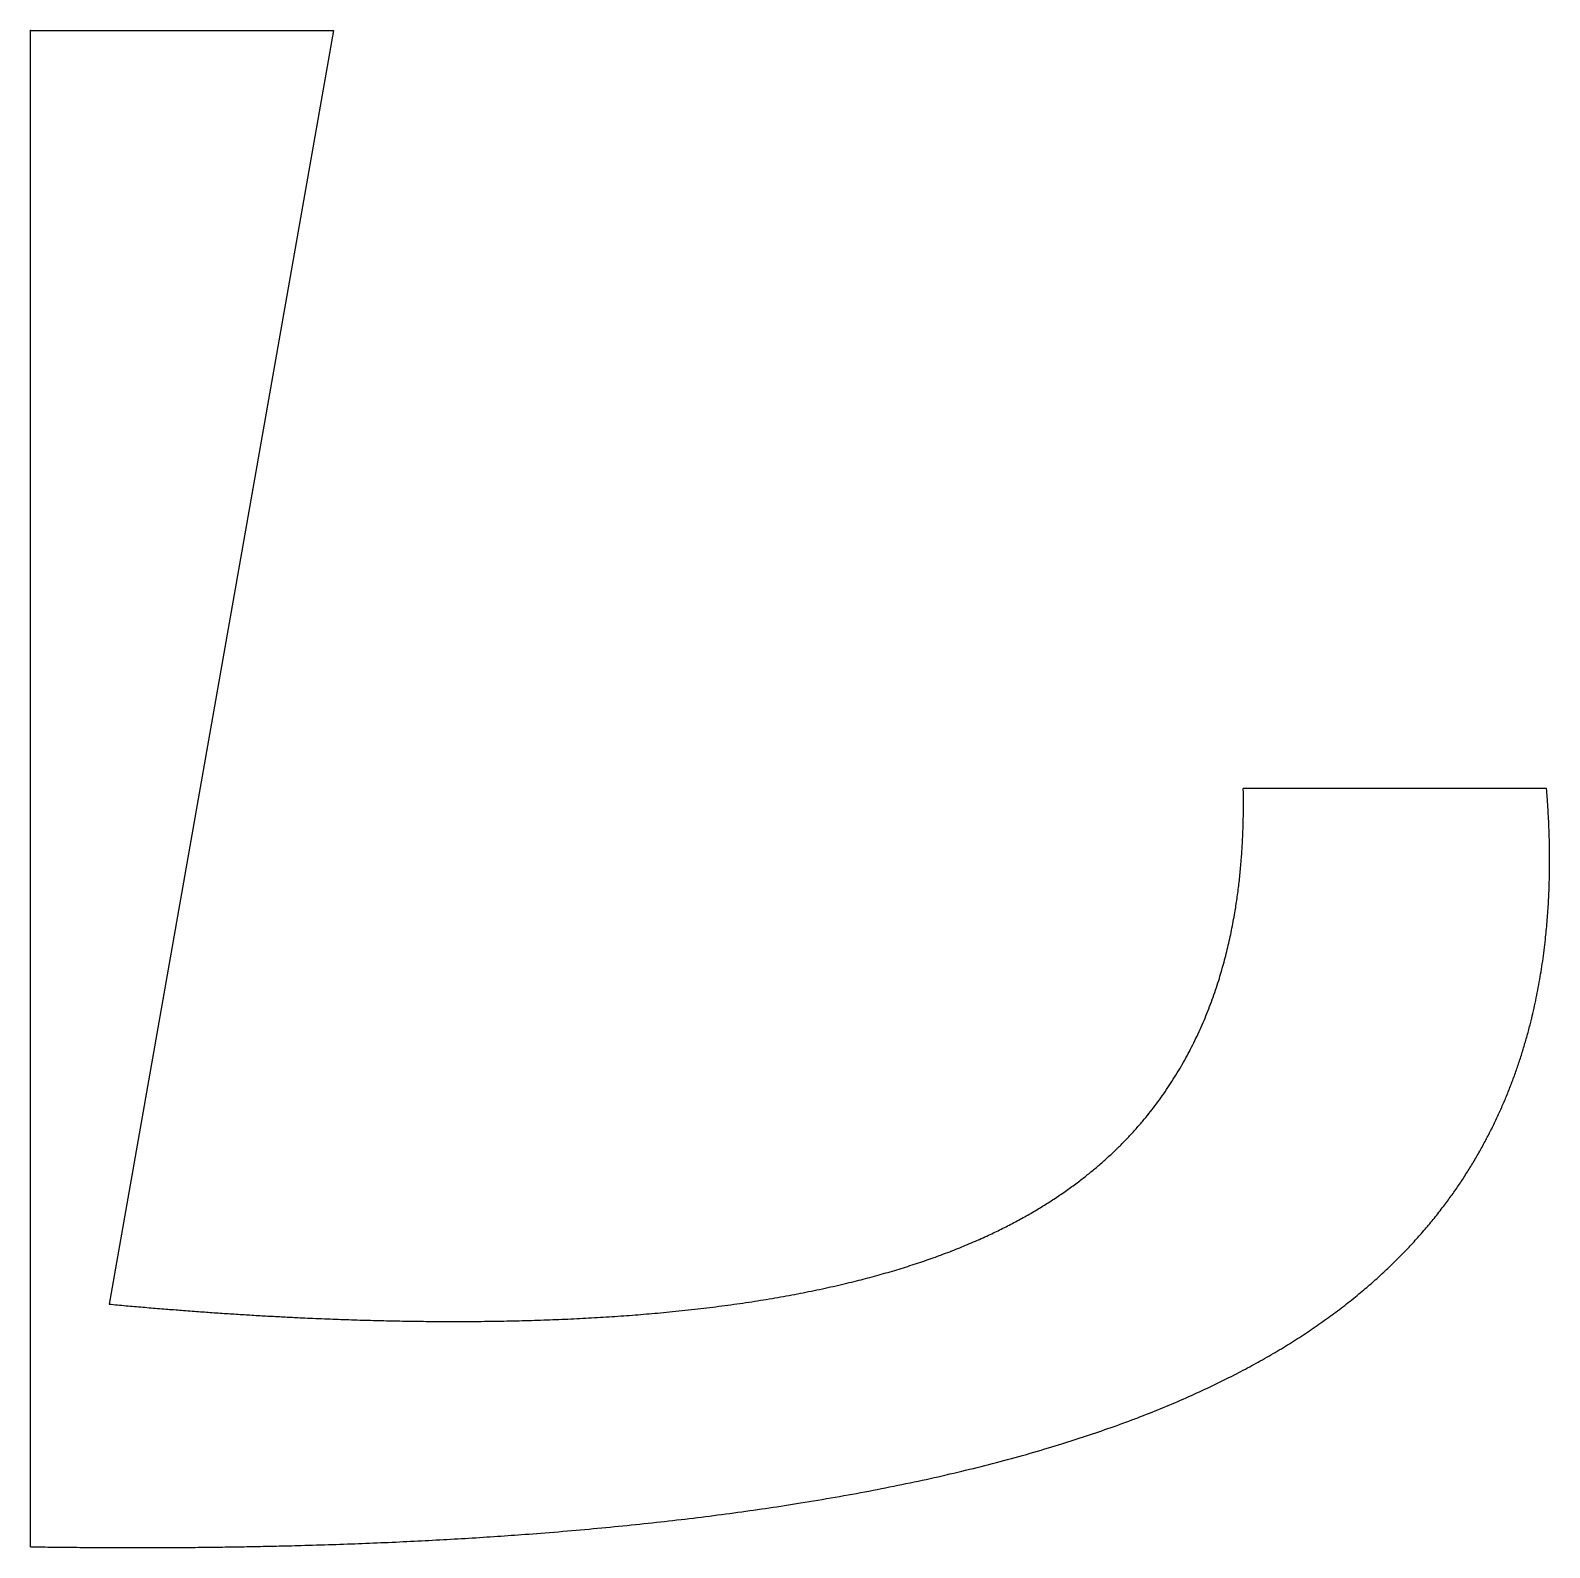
# Model space of a CAD drawing. Header units: millimetres. Extents: x 0 to 5.01, y -5 to 0.
import ezdxf

# ---------------------------------------------------------------- set-up
doc = ezdxf.new("R2010")
doc.units = ezdxf.units.MM
doc.layers.get('0').update_dxf_attribs({"linetype": 'CONTINUOUS'})

msp = doc.modelspace()

# ---------------------------------------------------------------- linework, layer by layer
for p, q in [((0, -5), (0, 0)), ((0, 0), (1, 0)), ((1, 0), (0.2594, -4.2)), ((5, -2.5), (4, -2.5))]:
    msp.add_line(p, q)
for points in [[(0, -5), (0.1995, -5.0031), (0.5904, -5.005), (1.1522, -4.9948), (1.8516, -4.9547), (2.6368, -4.8569), (3.3235, -4.7066), (3.9007, -4.4978), (4.3586, -4.2253), (4.6939, -3.8874), (4.9119, -3.4869), (4.9986, -3.1196), (5.0171, -2.8193), (5.0091, -2.6082), (5, -2.5)], [(0.2594, -4.2), (0.4053, -4.2135), (0.6912, -4.2366), (1.1024, -4.2594), (1.6146, -4.2657), (2.1905, -4.2307), (2.6955, -4.1481), (3.122, -4.0132), (3.4636, -3.8215), (3.7191, -3.5723), (3.8931, -3.2686), (3.9715, -2.985), (3.9981, -2.7507), (4.0017, -2.5851), (4, -2.5)]]:
    msp.add_open_spline(points, degree=5)
msp.add_point((0, 0))
msp.add_point((0, 0))

doc.saveas('drawing.dxf')
